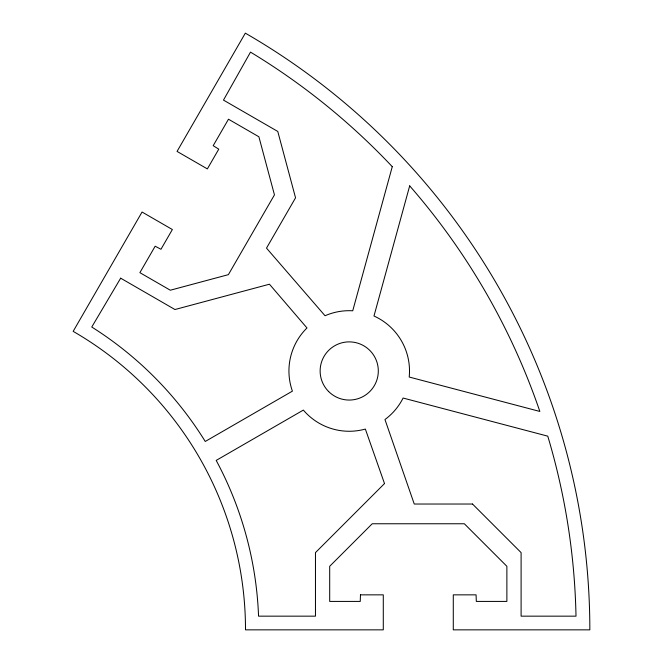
<?xml version="1.0" encoding="UTF-8"?>
<svg xmlns="http://www.w3.org/2000/svg" width="663" height="663" viewBox="0 0 663 663"><rect width="100%" height="100%" fill="white"/><g stroke="black" fill="none" stroke-linecap="round" stroke-linejoin="round"><path stroke-width="0.99" d="M360.481 594.852L360.249 601.416L329.693 601.416L329.693 566.293L372.225 523.762L464.34 523.762L506.872 566.293L506.872 601.416L476.316 601.416L476.084 594.852L453.285 594.852L453.285 629.85L589.838 629.85A689.014 689.014 0 0 0 245.335 33.15L177.054 151.413L207.362 168.908L218.765 149.158L213.196 145.678L228.478 119.216L258.893 136.777L274.457 194.872L228.395 274.648L170.308 290.22L139.885 272.659L155.167 246.197L160.96 249.28L172.363 229.531L142.056 212.027L73.162 331.359A344.503 344.503 0 0 1 245.501 629.85L383.289 629.85L383.289 594.852L360.481 594.852M392.272 166.67L352.733 310.79A60.292 60.292 0 0 0 325.044 315.745L266.501 248.119L295.549 197.814L277.772 131.448L223.481 100.105L250.506 52.12A675.315 675.315 0 0 1 392.272 166.67M409.684 185.872L373.982 316.011A60.292 60.292 0 0 1 409.204 377.032L539.848 411.45A675.315 675.315 0 0 0 409.684 185.872M120.666 278.187L91.767 327.025A357.995 357.995 0 0 1 205.248 441.467L292.408 391.145A60.292 60.292 0 0 1 306.986 327.961L269.443 284.212L174.949 309.53L120.666 278.187M384.507 483.567L315.464 552.611L315.464 616.159L258.553 616.159A357.995 357.995 0 0 0 216.188 460.412L303.347 410.09A60.292 60.292 0 0 0 365.354 429.069L384.507 483.567M472.52 504.029L414.251 504.029L384.963 419.53A60.292 60.292 0 0 0 403.096 398.04L547.771 436.163A675.315 675.315 0 0 1 576.006 616.159L521.101 616.159L521.101 552.611L472.52 504.029M328.649 391.543A29.097 29.097 0 0 0 377.322 378.498A29.097 29.097 0 0 0 341.685 342.87A29.097 29.097 0 0 0 328.649 391.543"/></g></svg>
